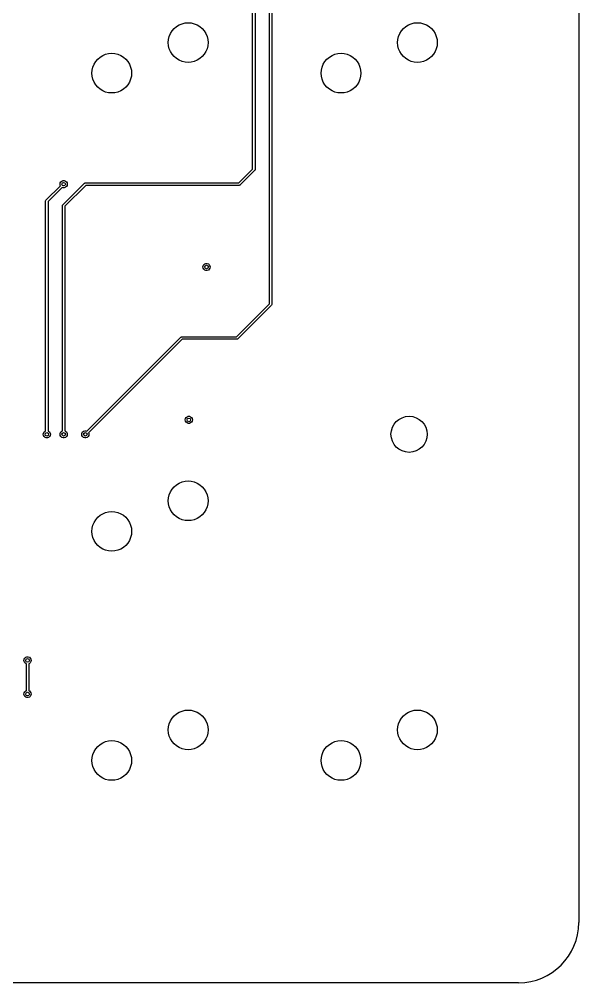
# Model space of a CAD drawing. Extents: x 101 to 518, y -308 to -134.
# Drawn here: x 471.7 to 518.2, y -271.9 to -191.8 of the extents above; entities that cross this region are included whole.
import ezdxf

# ---------------------------------------------------------------- set-up
doc = ezdxf.new("R2010")
doc.units = 0
doc.layers.add('BLACK', color=7, linetype='CONTINUOUS')

msp = doc.modelspace()

# ---------------------------------------------------------------- linework, layer by layer
at = {"layer": 'BLACK', "linetype": 'CONTINUOUS'}
for p, q in [((518.20974, -141.696311), (518.20974, -265.496311)), ((492.50974, -215.454889), (492.50974, -159.096311)), ((492.70974, -159.137732), (492.70974, -215.496311)), ((491.10974, -204.254889), (491.10974, -187.574317)), ((491.30974, -187.574317), (491.30974, -204.296311)), ((484.787802, -192.391675), (485.008564, -192.256392)), ((485.008564, -192.256392), (485.24777, -192.15731)), ((485.24777, -192.15731), (485.499531, -192.096867)), ((485.499531, -192.096867), (485.757648, -192.076553)), ((485.757648, -192.076553), (486.015765, -192.096867)), ((486.015765, -192.096867), (486.267526, -192.15731)), ((486.267526, -192.15731), (486.506732, -192.256392)), ((486.506732, -192.256392), (486.727494, -192.391675)), ((503.837802, -192.391675), (504.058564, -192.256392)), ((504.058564, -192.256392), (504.29777, -192.15731)), ((504.29777, -192.15731), (504.549531, -192.096867)), ((504.549531, -192.096867), (504.807648, -192.076553)), ((504.807648, -192.076553), (505.065765, -192.096867)), ((505.065765, -192.096867), (505.317526, -192.15731)), ((505.317526, -192.15731), (505.556732, -192.256392)), ((505.556732, -192.256392), (505.777494, -192.391675)), ((484.188405, -193.216675), (484.287487, -192.977469)), ((484.287487, -192.977469), (484.42277, -192.756707)), ((484.42277, -192.756707), (484.590922, -192.559827)), ((484.590922, -192.559827), (484.787802, -192.391675)), ((486.727494, -192.391675), (486.924374, -192.559827)), ((486.924374, -192.559827), (487.092526, -192.756707)), ((487.092526, -192.756707), (487.227809, -192.977469)), ((487.227809, -192.977469), (487.326891, -193.216675)), ((503.238405, -193.216675), (503.337487, -192.977469)), ((503.337487, -192.977469), (503.47277, -192.756707)), ((503.47277, -192.756707), (503.640922, -192.559827)), ((503.640922, -192.559827), (503.837802, -192.391675)), ((505.777494, -192.391675), (505.974374, -192.559827)), ((505.974374, -192.559827), (506.142526, -192.756707)), ((506.142526, -192.756707), (506.277809, -192.977469)), ((506.277809, -192.977469), (506.376891, -193.216675)), ((484.107648, -193.726553), (484.127962, -193.468436)), ((484.127962, -193.98467), (484.107648, -193.726553)), ((484.127962, -193.468436), (484.188405, -193.216675)), ((487.326891, -193.216675), (487.387334, -193.468436)), ((487.387334, -193.468436), (487.407648, -193.726553)), ((487.407648, -193.726553), (487.387334, -193.98467)), ((503.157648, -193.726553), (503.177962, -193.468436)), ((503.177962, -193.98467), (503.157648, -193.726553)), ((503.177962, -193.468436), (503.238405, -193.216675)), ((506.376891, -193.216675), (506.437334, -193.468436)), ((506.437334, -193.468436), (506.457648, -193.726553)), ((506.457648, -193.726553), (506.437334, -193.98467)), ((478.89777, -194.69731), (479.149531, -194.636867)), ((479.149531, -194.636867), (479.407648, -194.616553)), ((479.407648, -194.616553), (479.665765, -194.636867)), ((479.665765, -194.636867), (479.917526, -194.69731)), ((484.188405, -194.236431), (484.127962, -193.98467)), ((484.287487, -194.475637), (484.188405, -194.236431)), ((484.42277, -194.696399), (484.287487, -194.475637)), ((487.227809, -194.475637), (487.092526, -194.696399)), ((487.326891, -194.236431), (487.227809, -194.475637)), ((487.387334, -193.98467), (487.326891, -194.236431)), ((497.94777, -194.69731), (498.199531, -194.636867)), ((498.199531, -194.636867), (498.457648, -194.616553)), ((498.457648, -194.616553), (498.715765, -194.636867)), ((498.715765, -194.636867), (498.967526, -194.69731)), ((503.238405, -194.236431), (503.177962, -193.98467)), ((503.337487, -194.475637), (503.238405, -194.236431)), ((503.47277, -194.696399), (503.337487, -194.475637)), ((506.277809, -194.475637), (506.142526, -194.696399)), ((506.376891, -194.236431), (506.277809, -194.475637)), ((506.437334, -193.98467), (506.376891, -194.236431)), ((477.937487, -195.517469), (478.07277, -195.296707)), ((478.07277, -195.296707), (478.240922, -195.099827)), ((478.240922, -195.099827), (478.437802, -194.931675)), ((478.437802, -194.931675), (478.658564, -194.796392)), ((478.658564, -194.796392), (478.89777, -194.69731)), ((479.917526, -194.69731), (480.156732, -194.796392)), ((480.156732, -194.796392), (480.377494, -194.931675)), ((480.377494, -194.931675), (480.574374, -195.099827)), ((480.574374, -195.099827), (480.742526, -195.296707)), ((480.742526, -195.296707), (480.877809, -195.517469)), ((484.590922, -194.893279), (484.42277, -194.696399)), ((484.787802, -195.061431), (484.590922, -194.893279)), ((485.008564, -195.196714), (484.787802, -195.061431)), ((485.24777, -195.295796), (485.008564, -195.196714)), ((485.499531, -195.356239), (485.24777, -195.295796)), ((485.757648, -195.376553), (485.499531, -195.356239)), ((486.015765, -195.356239), (485.757648, -195.376553)), ((486.267526, -195.295796), (486.015765, -195.356239)), ((486.506732, -195.196714), (486.267526, -195.295796)), ((486.727494, -195.061431), (486.506732, -195.196714)), ((486.924374, -194.893279), (486.727494, -195.061431)), ((487.092526, -194.696399), (486.924374, -194.893279)), ((496.987487, -195.517469), (497.12277, -195.296707)), ((497.12277, -195.296707), (497.290922, -195.099827)), ((497.290922, -195.099827), (497.487802, -194.931675)), ((497.487802, -194.931675), (497.708564, -194.796392)), ((497.708564, -194.796392), (497.94777, -194.69731)), ((498.967526, -194.69731), (499.206732, -194.796392)), ((499.206732, -194.796392), (499.427494, -194.931675)), ((499.427494, -194.931675), (499.624374, -195.099827)), ((499.624374, -195.099827), (499.792526, -195.296707)), ((499.792526, -195.296707), (499.927809, -195.517469)), ((503.640922, -194.893279), (503.47277, -194.696399)), ((503.837802, -195.061431), (503.640922, -194.893279)), ((504.058564, -195.196714), (503.837802, -195.061431)), ((504.29777, -195.295796), (504.058564, -195.196714)), ((504.549531, -195.356239), (504.29777, -195.295796)), ((504.807648, -195.376553), (504.549531, -195.356239)), ((505.065765, -195.356239), (504.807648, -195.376553)), ((505.317526, -195.295796), (505.065765, -195.356239)), ((505.556732, -195.196714), (505.317526, -195.295796)), ((505.777494, -195.061431), (505.556732, -195.196714)), ((505.974374, -194.893279), (505.777494, -195.061431)), ((506.142526, -194.696399), (505.974374, -194.893279)), ((477.757648, -196.266553), (477.777962, -196.008436)), ((477.777962, -196.52467), (477.757648, -196.266553)), ((477.777962, -196.008436), (477.838405, -195.756675)), ((477.838405, -195.756675), (477.937487, -195.517469)), ((480.877809, -195.517469), (480.976891, -195.756675)), ((480.976891, -195.756675), (481.037334, -196.008436)), ((481.037334, -196.008436), (481.057648, -196.266553)), ((481.057648, -196.266553), (481.037334, -196.52467)), ((496.807648, -196.266553), (496.827962, -196.008436)), ((496.827962, -196.52467), (496.807648, -196.266553)), ((496.827962, -196.008436), (496.888405, -195.756675)), ((496.888405, -195.756675), (496.987487, -195.517469)), ((499.927809, -195.517469), (500.026891, -195.756675)), ((500.026891, -195.756675), (500.087334, -196.008436)), ((500.087334, -196.008436), (500.107648, -196.266553)), ((500.107648, -196.266553), (500.087334, -196.52467)), ((477.838405, -196.776431), (477.777962, -196.52467)), ((477.937487, -197.015637), (477.838405, -196.776431)), ((478.07277, -197.236399), (477.937487, -197.015637)), ((480.877809, -197.015637), (480.742526, -197.236399)), ((480.976891, -196.776431), (480.877809, -197.015637)), ((481.037334, -196.52467), (480.976891, -196.776431)), ((496.888405, -196.776431), (496.827962, -196.52467)), ((496.987487, -197.015637), (496.888405, -196.776431)), ((497.12277, -197.236399), (496.987487, -197.015637)), ((499.927809, -197.015637), (499.792526, -197.236399)), ((500.026891, -196.776431), (499.927809, -197.015637)), ((500.087334, -196.52467), (500.026891, -196.776431)), ((478.240922, -197.433279), (478.07277, -197.236399)), ((478.437802, -197.601431), (478.240922, -197.433279)), ((478.658564, -197.736714), (478.437802, -197.601431)), ((478.89777, -197.835796), (478.658564, -197.736714)), ((479.149531, -197.896239), (478.89777, -197.835796)), ((479.917526, -197.835796), (479.665765, -197.896239)), ((480.156732, -197.736714), (479.917526, -197.835796)), ((480.377494, -197.601431), (480.156732, -197.736714)), ((480.574374, -197.433279), (480.377494, -197.601431)), ((480.742526, -197.236399), (480.574374, -197.433279)), ((497.290922, -197.433279), (497.12277, -197.236399)), ((497.487802, -197.601431), (497.290922, -197.433279)), ((497.708564, -197.736714), (497.487802, -197.601431)), ((497.94777, -197.835796), (497.708564, -197.736714)), ((498.199531, -197.896239), (497.94777, -197.835796)), ((498.967526, -197.835796), (498.715765, -197.896239)), ((499.206732, -197.736714), (498.967526, -197.835796)), ((499.427494, -197.601431), (499.206732, -197.736714)), ((499.624374, -197.433279), (499.427494, -197.601431)), ((499.792526, -197.236399), (499.624374, -197.433279)), ((479.407648, -197.916553), (479.149531, -197.896239)), ((479.665765, -197.896239), (479.407648, -197.916553)), ((498.457648, -197.916553), (498.199531, -197.896239)), ((498.715765, -197.896239), (498.457648, -197.916553)), ((490.139029, -205.2256), (491.10974, -204.254889)), ((491.280451, -204.367021), (490.280451, -205.367022)), ((491.292888, -204.351868), (491.280451, -204.367021)), ((491.307819, -204.31582), (491.292888, -204.351868)), ((491.30974, -204.296311), (491.307819, -204.31582)), ((473.939029, -206.8256), (475.141697, -205.622931)), ((475.282918, -205.764554), (474.10974, -206.937733)), ((475.10974, -205.496311), (475.127832, -205.393705)), ((475.127832, -205.598917), (475.10974, -205.496311)), ((475.127832, -205.393705), (475.179927, -205.303475)), ((475.141697, -205.622931), (475.127832, -205.598917)), ((475.179927, -205.303475), (475.25974, -205.236503)), ((475.25974, -205.236503), (475.357646, -205.200869)), ((475.357646, -205.791753), (475.282918, -205.764554)), ((475.339029, -207.2256), (477.139029, -205.425601)), ((475.357646, -205.200869), (475.461834, -205.200869)), ((475.461834, -205.791753), (475.357646, -205.791753)), ((475.461834, -205.200869), (475.55974, -205.236503)), ((475.55974, -205.756119), (475.461834, -205.791753)), ((477.251161, -205.596311), (475.50974, -207.337732)), ((475.55974, -205.236503), (475.639553, -205.303475)), ((475.639553, -205.689147), (475.55974, -205.756119)), ((475.639553, -205.303475), (475.691648, -205.393705)), ((475.691648, -205.598917), (475.639553, -205.689147)), ((475.691648, -205.393705), (475.70974, -205.496311)), ((475.70974, -205.496311), (475.691648, -205.598917)), ((477.139029, -205.425601), (477.154182, -205.413164)), ((477.154182, -205.413164), (477.16474, -205.40879)), ((477.16474, -205.40879), (477.190231, -205.398232)), ((477.190231, -205.398232), (477.20974, -205.396311)), ((477.20974, -205.396311), (489.968318, -205.396311)), ((490.00974, -205.596311), (477.251161, -205.596311)), ((489.968318, -205.396311), (490.139024, -205.225605)), ((490.029249, -205.59439), (490.00974, -205.596311)), ((490.065297, -205.579458), (490.029249, -205.59439)), ((490.080451, -205.567022), (490.065297, -205.579458)), ((490.280445, -205.367026), (490.080451, -205.567022)), ((490.139024, -205.225605), (490.139029, -205.2256)), ((490.280451, -205.367022), (490.280445, -205.367026)), ((473.90974, -206.896311), (473.911661, -206.876802)), ((473.90974, -226.018304), (473.90974, -206.896311)), ((473.911661, -206.876802), (473.926593, -206.840754)), ((473.926593, -206.840754), (473.939029, -206.8256)), ((474.10974, -206.937733), (474.10974, -226.018304)), ((475.30974, -207.296311), (475.311661, -207.276802)), ((475.30974, -226.018304), (475.30974, -207.296311)), ((475.311661, -207.276802), (475.326593, -207.240754)), ((475.326593, -207.240754), (475.339029, -207.2256)), ((475.50974, -207.337732), (475.50974, -226.018304)), ((486.982183, -212.382268), (487.000275, -212.279662)), ((487.000275, -212.279662), (487.05237, -212.189432)), ((487.05237, -212.189432), (487.132183, -212.12246)), ((487.132183, -212.12246), (487.230089, -212.086826)), ((487.230089, -212.086826), (487.334277, -212.086826)), ((487.334277, -212.086826), (487.432183, -212.12246)), ((487.432183, -212.12246), (487.511996, -212.189432)), ((487.511996, -212.189432), (487.564091, -212.279662)), ((487.564091, -212.279662), (487.582183, -212.382268)), ((487.000275, -212.484874), (486.982183, -212.382268)), ((487.05237, -212.575104), (487.000275, -212.484874)), ((487.132183, -212.642076), (487.05237, -212.575104)), ((487.230089, -212.67771), (487.132183, -212.642076)), ((487.334277, -212.67771), (487.230089, -212.67771)), ((487.432183, -212.642076), (487.334277, -212.67771)), ((487.511996, -212.575104), (487.432183, -212.642076)), ((487.564091, -212.484874), (487.511996, -212.575104)), ((487.582183, -212.382268), (487.564091, -212.484874)), ((489.768318, -218.196311), (492.50974, -215.454889)), ((492.680451, -215.567022), (489.880451, -218.367022)), ((492.692887, -215.551868), (492.680451, -215.567022)), ((492.707819, -215.51582), (492.692887, -215.551868)), ((492.70974, -215.496311), (492.707819, -215.51582)), ((477.336561, -226.028067), (485.139029, -218.225601)), ((485.251161, -218.396311), (477.477782, -226.16969)), ((485.139029, -218.225601), (485.154182, -218.213164)), ((485.154182, -218.213164), (485.16474, -218.20879)), ((485.16474, -218.20879), (485.190231, -218.198232)), ((485.190231, -218.198232), (485.20974, -218.196311)), ((485.20974, -218.196311), (489.768318, -218.196311)), ((489.80974, -218.396311), (485.251161, -218.396311)), ((489.829249, -218.39439), (489.80974, -218.396311)), ((489.865297, -218.379458), (489.829249, -218.39439)), ((489.880451, -218.367022), (489.865297, -218.379458)), ((485.50974, -225.096311), (485.527832, -224.993705)), ((485.527832, -225.198917), (485.50974, -225.096311)), ((485.527832, -224.993705), (485.579927, -224.903475)), ((485.579927, -224.903475), (485.65974, -224.836503)), ((485.65974, -224.836503), (485.757646, -224.800869)), ((485.757646, -224.800869), (485.861834, -224.800869)), ((485.861834, -224.800869), (485.95974, -224.836503)), ((485.95974, -224.836503), (486.039553, -224.903475)), ((486.039553, -224.903475), (486.091648, -224.993705)), ((486.091648, -224.993705), (486.10974, -225.096311)), ((486.10974, -225.096311), (486.091648, -225.198917)), ((485.579927, -225.289147), (485.527832, -225.198917)), ((485.65974, -225.356119), (485.579927, -225.289147)), ((485.757646, -225.391753), (485.65974, -225.356119)), ((485.861834, -225.391753), (485.757646, -225.391753)), ((485.95974, -225.356119), (485.861834, -225.391753)), ((486.039553, -225.289147), (485.95974, -225.356119)), ((486.091648, -225.198917), (486.039553, -225.289147)), ((473.70974, -226.296311), (473.727832, -226.193705)), ((473.727832, -226.398917), (473.70974, -226.296311)), ((473.727832, -226.193705), (473.779927, -226.103475)), ((473.779927, -226.489147), (473.727832, -226.398917)), ((473.779927, -226.103475), (473.85974, -226.036503)), ((473.85974, -226.556119), (473.779927, -226.489147)), ((473.85974, -226.036503), (473.90974, -226.018304)), ((473.957646, -226.591753), (473.85974, -226.556119)), ((474.061834, -226.591753), (473.957646, -226.591753)), ((474.15974, -226.556119), (474.061834, -226.591753)), ((474.10974, -226.018304), (474.15974, -226.036503)), ((474.15974, -226.036503), (474.239553, -226.103475)), ((474.239553, -226.489147), (474.15974, -226.556119)), ((474.239553, -226.103475), (474.291648, -226.193705)), ((474.291648, -226.398917), (474.239553, -226.489147)), ((474.291648, -226.193705), (474.30974, -226.296311)), ((474.30974, -226.296311), (474.291648, -226.398917)), ((475.10974, -226.296311), (475.127832, -226.193705)), ((475.127832, -226.398917), (475.10974, -226.296311)), ((475.127832, -226.193705), (475.179927, -226.103475)), ((475.179927, -226.489147), (475.127832, -226.398917)), ((475.179927, -226.103475), (475.25974, -226.036503)), ((475.25974, -226.556119), (475.179927, -226.489147)), ((475.25974, -226.036503), (475.30974, -226.018304)), ((475.357646, -226.591753), (475.25974, -226.556119)), ((475.461834, -226.591753), (475.357646, -226.591753)), ((475.55974, -226.556119), (475.461834, -226.591753)), ((475.50974, -226.018304), (475.55974, -226.036503)), ((475.55974, -226.036503), (475.639553, -226.103475)), ((475.639553, -226.489147), (475.55974, -226.556119)), ((475.639553, -226.103475), (475.691648, -226.193705)), ((475.691648, -226.398917), (475.639553, -226.489147)), ((475.691648, -226.193705), (475.70974, -226.296311)), ((475.70974, -226.296311), (475.691648, -226.398917)), ((476.90974, -226.296311), (476.927832, -226.193705)), ((476.927832, -226.398917), (476.90974, -226.296311)), ((476.927832, -226.193705), (476.979927, -226.103475)), ((476.979927, -226.489147), (476.927832, -226.398917)), ((476.979927, -226.103475), (477.05974, -226.036503)), ((477.05974, -226.556119), (476.979927, -226.489147)), ((477.05974, -226.036503), (477.157646, -226.000869)), ((477.157646, -226.591753), (477.05974, -226.556119)), ((477.157646, -226.000869), (477.261834, -226.000869)), ((477.261834, -226.591753), (477.157646, -226.591753)), ((477.261834, -226.000869), (477.336561, -226.028067)), ((477.35974, -226.556119), (477.261834, -226.591753)), ((477.439553, -226.489147), (477.35974, -226.556119)), ((477.491648, -226.398917), (477.439553, -226.489147)), ((477.477782, -226.16969), (477.491648, -226.193705)), ((477.491648, -226.193705), (477.50974, -226.296311)), ((477.50974, -226.296311), (477.491648, -226.398917)), ((484.42277, -230.856707), (484.590922, -230.659827)), ((484.590922, -230.659827), (484.787802, -230.491675)), ((484.787802, -230.491675), (485.008564, -230.356392)), ((485.008564, -230.356392), (485.24777, -230.25731)), ((485.24777, -230.25731), (485.499531, -230.196867)), ((485.499531, -230.196867), (485.757648, -230.176553)), ((485.757648, -230.176553), (486.015765, -230.196867)), ((486.015765, -230.196867), (486.267526, -230.25731)), ((486.267526, -230.25731), (486.506732, -230.356392)), ((486.506732, -230.356392), (486.727494, -230.491675)), ((486.727494, -230.491675), (486.924374, -230.659827)), ((486.924374, -230.659827), (487.092526, -230.856707)), ((484.127962, -231.568436), (484.188405, -231.316675)), ((484.188405, -231.316675), (484.287487, -231.077469)), ((484.287487, -231.077469), (484.42277, -230.856707)), ((487.092526, -230.856707), (487.227809, -231.077469)), ((487.227809, -231.077469), (487.326891, -231.316675)), ((487.326891, -231.316675), (487.387334, -231.568436)), ((484.107648, -231.826553), (484.127962, -231.568436)), ((484.127962, -232.08467), (484.107648, -231.826553)), ((484.188405, -232.336431), (484.127962, -232.08467)), ((487.387334, -232.08467), (487.326891, -232.336431)), ((487.387334, -231.568436), (487.407648, -231.826553)), ((487.407648, -231.826553), (487.387334, -232.08467)), ((478.240922, -233.199827), (478.437802, -233.031675)), ((478.437802, -233.031675), (478.658564, -232.896392)), ((478.658564, -232.896392), (478.89777, -232.79731)), ((478.89777, -232.79731), (479.149531, -232.736867)), ((479.149531, -232.736867), (479.407648, -232.716553)), ((479.407648, -232.716553), (479.665765, -232.736867)), ((479.665765, -232.736867), (479.917526, -232.79731)), ((479.917526, -232.79731), (480.156732, -232.896392)), ((480.156732, -232.896392), (480.377494, -233.031675)), ((480.377494, -233.031675), (480.574374, -233.199827)), ((484.287487, -232.575637), (484.188405, -232.336431)), ((484.42277, -232.796399), (484.287487, -232.575637)), ((484.590922, -232.993279), (484.42277, -232.796399)), ((484.787802, -233.161431), (484.590922, -232.993279)), ((486.924374, -232.993279), (486.727494, -233.161431)), ((487.092526, -232.796399), (486.924374, -232.993279)), ((487.227809, -232.575637), (487.092526, -232.796399)), ((487.326891, -232.336431), (487.227809, -232.575637)), ((477.777962, -234.108436), (477.838405, -233.856675)), ((477.838405, -233.856675), (477.937487, -233.617469)), ((477.937487, -233.617469), (478.07277, -233.396707)), ((478.07277, -233.396707), (478.240922, -233.199827)), ((480.574374, -233.199827), (480.742526, -233.396707)), ((480.742526, -233.396707), (480.877809, -233.617469)), ((480.877809, -233.617469), (480.976891, -233.856675)), ((480.976891, -233.856675), (481.037334, -234.108436)), ((485.008564, -233.296714), (484.787802, -233.161431)), ((485.24777, -233.395796), (485.008564, -233.296714)), ((485.499531, -233.456239), (485.24777, -233.395796)), ((485.757648, -233.476553), (485.499531, -233.456239)), ((486.015765, -233.456239), (485.757648, -233.476553)), ((486.267526, -233.395796), (486.015765, -233.456239)), ((486.506732, -233.296714), (486.267526, -233.395796)), ((486.727494, -233.161431), (486.506732, -233.296714)), ((477.757648, -234.366553), (477.777962, -234.108436)), ((477.777962, -234.62467), (477.757648, -234.366553)), ((477.838405, -234.876431), (477.777962, -234.62467)), ((481.037334, -234.62467), (480.976891, -234.876431)), ((481.037334, -234.108436), (481.057648, -234.366553)), ((481.057648, -234.366553), (481.037334, -234.62467)), ((477.937487, -235.115637), (477.838405, -234.876431)), ((478.07277, -235.336399), (477.937487, -235.115637)), ((478.240922, -235.533279), (478.07277, -235.336399)), ((480.742526, -235.336399), (480.574374, -235.533279)), ((480.877809, -235.115637), (480.742526, -235.336399)), ((480.976891, -234.876431), (480.877809, -235.115637)), ((478.437802, -235.701431), (478.240922, -235.533279)), ((478.658564, -235.836714), (478.437802, -235.701431)), ((478.89777, -235.935796), (478.658564, -235.836714)), ((479.149531, -235.996239), (478.89777, -235.935796)), ((479.407648, -236.016553), (479.149531, -235.996239)), ((479.665765, -235.996239), (479.407648, -236.016553)), ((479.917526, -235.935796), (479.665765, -235.996239)), ((480.156732, -235.836714), (479.917526, -235.935796)), ((480.377494, -235.701431), (480.156732, -235.836714)), ((480.574374, -235.533279), (480.377494, -235.701431)), ((472.10974, -245.096311), (472.127832, -244.993705)), ((472.127832, -245.198917), (472.10974, -245.096311)), ((472.127832, -244.993705), (472.179927, -244.903475)), ((472.179927, -244.903475), (472.25974, -244.836503)), ((472.25974, -244.836503), (472.357646, -244.800869)), ((472.357646, -244.800869), (472.461834, -244.800869)), ((472.461834, -244.800869), (472.55974, -244.836503)), ((472.55974, -244.836503), (472.639553, -244.903475)), ((472.639553, -244.903475), (472.691648, -244.993705)), ((472.691648, -244.993705), (472.70974, -245.096311)), ((472.70974, -245.096311), (472.691648, -245.198917)), ((472.179927, -245.289147), (472.127832, -245.198917)), ((472.25974, -245.356119), (472.179927, -245.289147)), ((472.30974, -245.374317), (472.25974, -245.356119)), ((472.30974, -247.618304), (472.30974, -245.374317)), ((472.55974, -245.356119), (472.50974, -245.374317)), ((472.50974, -245.374317), (472.50974, -247.618304)), ((472.639553, -245.289147), (472.55974, -245.356119)), ((472.691648, -245.198917), (472.639553, -245.289147)), ((472.10974, -247.896311), (472.127832, -247.793705)), ((472.127832, -247.998917), (472.10974, -247.896311)), ((472.127832, -247.793705), (472.179927, -247.703475)), ((472.179927, -248.089147), (472.127832, -247.998917)), ((472.179927, -247.703475), (472.25974, -247.636503)), ((472.25974, -248.156119), (472.179927, -248.089147)), ((472.25974, -247.636503), (472.30974, -247.618304)), ((472.357646, -248.191753), (472.25974, -248.156119)), ((472.461834, -248.191753), (472.357646, -248.191753)), ((472.55974, -248.156119), (472.461834, -248.191753)), ((472.50974, -247.618304), (472.55974, -247.636503)), ((472.55974, -247.636503), (472.639553, -247.703475)), ((472.639553, -248.089147), (472.55974, -248.156119)), ((472.639553, -247.703475), (472.691648, -247.793705)), ((472.691648, -247.998917), (472.639553, -248.089147)), ((472.691648, -247.793705), (472.70974, -247.896311)), ((472.70974, -247.896311), (472.691648, -247.998917)), ((484.287487, -250.127469), (484.42277, -249.906707)), ((484.42277, -249.906707), (484.590922, -249.709827)), ((484.590922, -249.709827), (484.787802, -249.541675)), ((484.787802, -249.541675), (485.008564, -249.406392)), ((485.008564, -249.406392), (485.24777, -249.30731)), ((485.24777, -249.30731), (485.499531, -249.246867)), ((485.499531, -249.246867), (485.757648, -249.226553)), ((485.757648, -249.226553), (486.015765, -249.246867)), ((486.015765, -249.246867), (486.267526, -249.30731)), ((486.267526, -249.30731), (486.506732, -249.406392)), ((486.506732, -249.406392), (486.727494, -249.541675)), ((486.727494, -249.541675), (486.924374, -249.709827)), ((486.924374, -249.709827), (487.092526, -249.906707)), ((487.092526, -249.906707), (487.227809, -250.127469)), ((503.337487, -250.127469), (503.47277, -249.906707)), ((503.47277, -249.906707), (503.640922, -249.709827)), ((503.640922, -249.709827), (503.837802, -249.541675)), ((503.837802, -249.541675), (504.058564, -249.406392)), ((504.058564, -249.406392), (504.29777, -249.30731)), ((504.29777, -249.30731), (504.549531, -249.246867)), ((504.549531, -249.246867), (504.807648, -249.226553)), ((504.807648, -249.226553), (505.065765, -249.246867)), ((505.065765, -249.246867), (505.317526, -249.30731)), ((505.317526, -249.30731), (505.556732, -249.406392)), ((505.556732, -249.406392), (505.777494, -249.541675)), ((505.777494, -249.541675), (505.974374, -249.709827)), ((505.974374, -249.709827), (506.142526, -249.906707)), ((506.142526, -249.906707), (506.277809, -250.127469)), ((484.107648, -250.876553), (484.127962, -250.618436)), ((484.127962, -250.618436), (484.188405, -250.366675)), ((484.188405, -250.366675), (484.287487, -250.127469)), ((487.227809, -250.127469), (487.326891, -250.366675)), ((487.326891, -250.366675), (487.387334, -250.618436)), ((487.387334, -250.618436), (487.407648, -250.876553)), ((503.157648, -250.876553), (503.177962, -250.618436)), ((503.177962, -250.618436), (503.238405, -250.366675)), ((503.238405, -250.366675), (503.337487, -250.127469)), ((506.277809, -250.127469), (506.376891, -250.366675)), ((506.376891, -250.366675), (506.437334, -250.618436)), ((506.437334, -250.618436), (506.457648, -250.876553)), ((484.127962, -251.13467), (484.107648, -250.876553)), ((484.188405, -251.386431), (484.127962, -251.13467)), ((484.287487, -251.625637), (484.188405, -251.386431)), ((487.326891, -251.386431), (487.227809, -251.625637)), ((487.387334, -251.13467), (487.326891, -251.386431)), ((487.407648, -250.876553), (487.387334, -251.13467)), ((503.177962, -251.13467), (503.157648, -250.876553)), ((503.238405, -251.386431), (503.177962, -251.13467)), ((503.337487, -251.625637), (503.238405, -251.386431)), ((506.376891, -251.386431), (506.277809, -251.625637)), ((506.437334, -251.13467), (506.376891, -251.386431)), ((506.457648, -250.876553), (506.437334, -251.13467)), ((478.07277, -252.446707), (478.240922, -252.249827)), ((478.240922, -252.249827), (478.437802, -252.081675)), ((478.437802, -252.081675), (478.658564, -251.946392)), ((478.658564, -251.946392), (478.89777, -251.84731)), ((478.89777, -251.84731), (479.149531, -251.786867)), ((479.149531, -251.786867), (479.407648, -251.766553)), ((479.407648, -251.766553), (479.665765, -251.786867)), ((479.665765, -251.786867), (479.917526, -251.84731)), ((479.917526, -251.84731), (480.156732, -251.946392)), ((480.156732, -251.946392), (480.377494, -252.081675)), ((480.377494, -252.081675), (480.574374, -252.249827)), ((480.574374, -252.249827), (480.742526, -252.446707)), ((484.42277, -251.846399), (484.287487, -251.625637)), ((484.590922, -252.043279), (484.42277, -251.846399)), ((484.787802, -252.211431), (484.590922, -252.043279)), ((485.008564, -252.346714), (484.787802, -252.211431)), ((486.727494, -252.211431), (486.506732, -252.346714)), ((486.924374, -252.043279), (486.727494, -252.211431)), ((487.092526, -251.846399), (486.924374, -252.043279)), ((487.227809, -251.625637), (487.092526, -251.846399)), ((497.12277, -252.446707), (497.290922, -252.249827)), ((497.290922, -252.249827), (497.487802, -252.081675)), ((497.487802, -252.081675), (497.708564, -251.946392)), ((497.708564, -251.946392), (497.94777, -251.84731)), ((497.94777, -251.84731), (498.199531, -251.786867)), ((498.199531, -251.786867), (498.457648, -251.766553)), ((498.457648, -251.766553), (498.715765, -251.786867)), ((498.715765, -251.786867), (498.967526, -251.84731)), ((498.967526, -251.84731), (499.206732, -251.946392)), ((499.206732, -251.946392), (499.427494, -252.081675)), ((499.427494, -252.081675), (499.624374, -252.249827)), ((499.624374, -252.249827), (499.792526, -252.446707)), ((503.47277, -251.846399), (503.337487, -251.625637)), ((503.640922, -252.043279), (503.47277, -251.846399)), ((503.837802, -252.211431), (503.640922, -252.043279)), ((504.058564, -252.346714), (503.837802, -252.211431)), ((505.777494, -252.211431), (505.556732, -252.346714)), ((505.974374, -252.043279), (505.777494, -252.211431)), ((506.142526, -251.846399), (505.974374, -252.043279)), ((506.277809, -251.625637), (506.142526, -251.846399)), ((477.777962, -253.158436), (477.838405, -252.906675)), ((477.838405, -252.906675), (477.937487, -252.667469)), ((477.937487, -252.667469), (478.07277, -252.446707)), ((480.742526, -252.446707), (480.877809, -252.667469)), ((480.877809, -252.667469), (480.976891, -252.906675)), ((480.976891, -252.906675), (481.037334, -253.158436)), ((485.24777, -252.445796), (485.008564, -252.346714)), ((485.499531, -252.506239), (485.24777, -252.445796)), ((485.757648, -252.526553), (485.499531, -252.506239)), ((486.015765, -252.506239), (485.757648, -252.526553)), ((486.267526, -252.445796), (486.015765, -252.506239)), ((486.506732, -252.346714), (486.267526, -252.445796)), ((496.827962, -253.158436), (496.888405, -252.906675)), ((496.888405, -252.906675), (496.987487, -252.667469)), ((496.987487, -252.667469), (497.12277, -252.446707)), ((499.792526, -252.446707), (499.927809, -252.667469)), ((499.927809, -252.667469), (500.026891, -252.906675)), ((500.026891, -252.906675), (500.087334, -253.158436)), ((504.29777, -252.445796), (504.058564, -252.346714)), ((504.549531, -252.506239), (504.29777, -252.445796)), ((504.807648, -252.526553), (504.549531, -252.506239)), ((505.065765, -252.506239), (504.807648, -252.526553)), ((505.317526, -252.445796), (505.065765, -252.506239)), ((505.556732, -252.346714), (505.317526, -252.445796)), ((477.757648, -253.416553), (477.777962, -253.158436)), ((477.777962, -253.67467), (477.757648, -253.416553)), ((477.838405, -253.926431), (477.777962, -253.67467)), ((477.937487, -254.165637), (477.838405, -253.926431)), ((480.976891, -253.926431), (480.877809, -254.165637)), ((481.037334, -253.67467), (480.976891, -253.926431)), ((481.037334, -253.158436), (481.057648, -253.416553)), ((481.057648, -253.416553), (481.037334, -253.67467)), ((496.807648, -253.416553), (496.827962, -253.158436)), ((496.827962, -253.67467), (496.807648, -253.416553)), ((496.888405, -253.926431), (496.827962, -253.67467)), ((496.987487, -254.165637), (496.888405, -253.926431)), ((500.026891, -253.926431), (499.927809, -254.165637)), ((500.087334, -253.67467), (500.026891, -253.926431)), ((500.087334, -253.158436), (500.107648, -253.416553)), ((500.107648, -253.416553), (500.087334, -253.67467)), ((478.07277, -254.386399), (477.937487, -254.165637)), ((478.240922, -254.583279), (478.07277, -254.386399)), ((478.437802, -254.751431), (478.240922, -254.583279)), ((480.574374, -254.583279), (480.377494, -254.751431)), ((480.742526, -254.386399), (480.574374, -254.583279)), ((480.877809, -254.165637), (480.742526, -254.386399)), ((497.12277, -254.386399), (496.987487, -254.165637)), ((497.290922, -254.583279), (497.12277, -254.386399)), ((497.487802, -254.751431), (497.290922, -254.583279)), ((499.624374, -254.583279), (499.427494, -254.751431)), ((499.792526, -254.386399), (499.624374, -254.583279)), ((499.927809, -254.165637), (499.792526, -254.386399)), ((478.658564, -254.886714), (478.437802, -254.751431)), ((478.89777, -254.985796), (478.658564, -254.886714)), ((479.149531, -255.046239), (478.89777, -254.985796)), ((479.407648, -255.066553), (479.149531, -255.046239)), ((479.665765, -255.046239), (479.407648, -255.066553)), ((479.917526, -254.985796), (479.665765, -255.046239)), ((480.156732, -254.886714), (479.917526, -254.985796)), ((480.377494, -254.751431), (480.156732, -254.886714)), ((497.708564, -254.886714), (497.487802, -254.751431)), ((497.94777, -254.985796), (497.708564, -254.886714)), ((498.199531, -255.046239), (497.94777, -254.985796)), ((498.457648, -255.066553), (498.199531, -255.046239)), ((498.715765, -255.046239), (498.457648, -255.066553)), ((498.967526, -254.985796), (498.715765, -255.046239)), ((499.206732, -254.886714), (498.967526, -254.985796)), ((499.427494, -254.751431), (499.206732, -254.886714)), ((518.20974, -265.496311), (518.20974, -266.896311)), ((511.80974, -271.896311), (453.679714, -271.896311)), ((513.20974, -271.896311), (511.80974, -271.896311))]:
    msp.add_line(p, q, dxfattribs=at)
at = {"layer": 'BLACK'}
for centre, radius in [((475.40974, -205.496311), 0.15), ((487.282183, -212.382268), 0.15), ((485.80974, -225.096311), 0.15), ((504.10974, -226.296311), 1.5), ((474.00974, -226.296311), 0.15), ((475.40974, -226.296311), 0.15), ((477.20974, -226.296311), 0.15), ((472.40974, -245.096311), 0.15), ((472.40974, -247.896311), 0.15)]:
    msp.add_circle(centre, radius, dxfattribs=at)
msp.add_arc((513.2097, -266.8963), 5.00004, -89.99954163, -0.00012605, dxfattribs=at)

doc.saveas('drawing.dxf')
